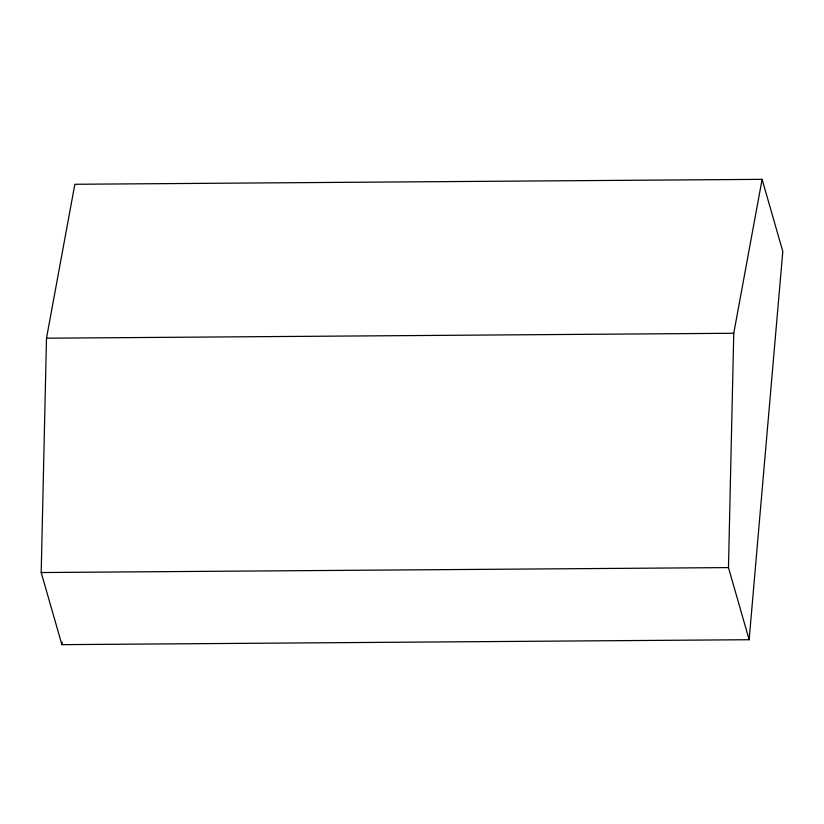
<?xml version="1.0" encoding="UTF-8"?>
<svg xmlns="http://www.w3.org/2000/svg" width="824" height="824" viewBox="0 0 824 824"><rect width="100%" height="100%" fill="white"/><g stroke="black" fill="none" stroke-linecap="round" stroke-linejoin="round"><path stroke-width="1.24" d="M41.2 572.536L46.494 338.201L74.85 184.277L762.118 179.344L782.8 251.464L749.15 639.723L61.882 644.656L41.2 572.536L728.467 567.592L749.15 639.723M728.467 567.592L733.762 333.267L762.118 179.344M61.882 644.656L62.109 642.092M46.494 338.201L733.762 333.267"/></g></svg>
